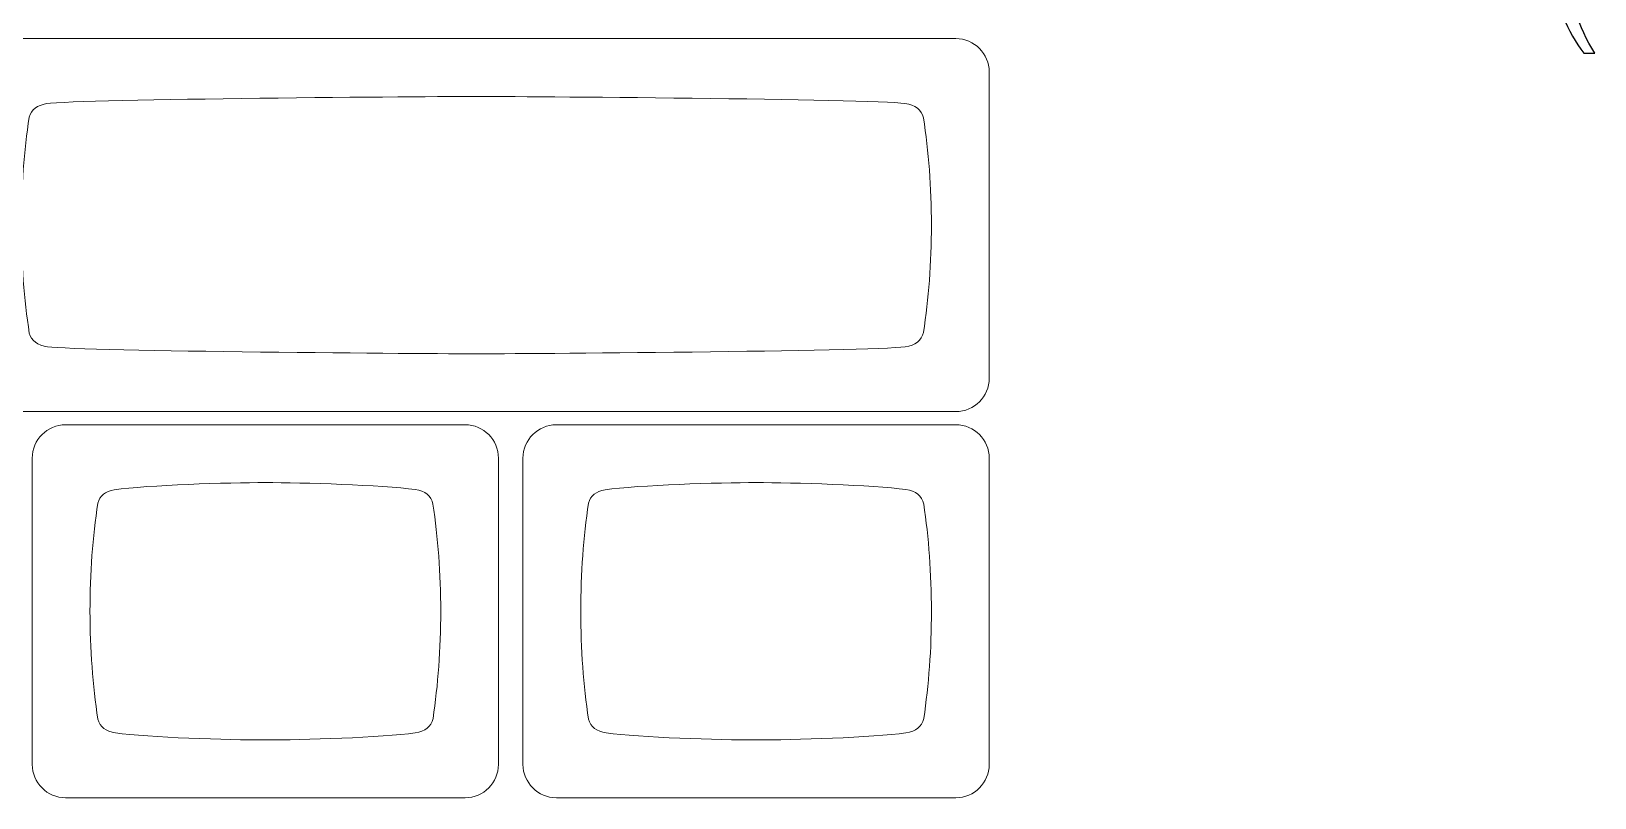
# Model space of a CAD drawing. Header units: millimetres. Extents: x -493 to 473, y -489 to 489.
# Drawn here: x -253.7 to -176.6, y -67.8 to -30 of the extents above; entities that cross this region are included whole.
import ezdxf

# ---------------------------------------------------------------- set-up
doc = ezdxf.new("R2010")
doc.units = ezdxf.units.MM
doc.header["$MEASUREMENT"] = 0
doc.layers.add('Layer 1', color=7, linetype='Continuous')

msp = doc.modelspace()

# ---------------------------------------------------------------- linework, layer by layer
at = {"layer": 'Layer 1', "color": 250}
msp.add_open_spline([(-177.15, -31.0594), (-177.5592, -30.5415), (-177.9064, -29.9362), (-178.19, -29.2419), (-178.19, -29.2419), (-178.4736, -28.5476), (-178.6147, -27.828), (-178.6147, -27.0843), (-178.6147, -27.0843), (-178.6147, -26.4282), (-178.5089, -25.8002), (-178.2972, -25.2005), (-178.2972, -25.2005), (-178.0489, -24.5034), (-177.6665, -23.8092), (-177.15, -23.1177), (-177.15, -23.1177), (-177.15, -23.1177), (-176.6166, -23.1177), (-176.6166, -23.1177), (-176.6166, -23.1177), (-176.9496, -23.6906), (-177.1712, -24.0998), (-177.2784, -24.3454), (-177.2784, -24.3454), (-177.4463, -24.725), (-177.579, -25.1215), (-177.6749, -25.5349), (-177.6749, -25.5349), (-177.7935, -26.05), (-177.8527, -26.5679), (-177.8527, -27.0886), (-177.8527, -27.0886), (-177.8527, -28.4136), (-177.4407, -29.7372), (-176.6166, -31.0594), (-176.6166, -31.0594), (-176.6166, -31.0594), (-177.15, -31.0594), (-177.15, -31.0594)], degree=3, knots=[0, 0, 0, 0, 0.0909091, 0.0909091, 0.0909091, 0.0909091, 0.1818182, 0.1818182, 0.1818182, 0.1818182, 0.2727273, 0.2727273, 0.2727273, 0.2727273, 0.3636364, 0.3636364, 0.3636364, 0.3636364, 0.4545455, 0.4545455, 0.4545455, 0.4545455, 0.5454545, 0.5454545, 0.5454545, 0.5454545, 0.6363636, 0.6363636, 0.6363636, 0.6363636, 0.7272727, 0.7272727, 0.7272727, 0.7272727, 0.8181818, 0.8181818, 0.8181818, 0.8181818, 1, 1, 1, 1], dxfattribs=at)
at = {"layer": 'Layer 1', "color": 250, "lineweight": 9}
for points, knots in [([(-255.4376, -48.7468), (-255.4376, -48.7468), (-208.1302, -48.7468), (-208.1302, -48.7468), (-208.1302, -48.7468), (-207.2248, -48.7468), (-206.4839, -48.006), (-206.4839, -47.1005), (-206.4839, -47.1005), (-206.4839, -47.1005), (-206.4839, -31.9931), (-206.4839, -31.9931), (-206.4839, -31.9931), (-206.4839, -31.0876), (-207.2248, -30.3468), (-208.1302, -30.3468), (-208.1302, -30.3468), (-208.1302, -30.3468), (-255.4376, -30.3468), (-255.4376, -30.3468), (-255.4376, -30.3468), (-256.343, -30.3468), (-257.0839, -31.0876), (-257.0839, -31.9931), (-257.0839, -31.9931), (-257.0839, -31.9931), (-257.0839, -47.1005), (-257.0839, -47.1005), (-257.0839, -47.1005), (-257.0839, -48.006), (-256.343, -48.7468), (-255.4376, -48.7468)], [0, 0, 0, 0, 0.1111111, 0.1111111, 0.1111111, 0.1111111, 0.2222222, 0.2222222, 0.2222222, 0.2222222, 0.3333333, 0.3333333, 0.3333333, 0.3333333, 0.4444444, 0.4444444, 0.4444444, 0.4444444, 0.5555556, 0.5555556, 0.5555556, 0.5555556, 0.6666667, 0.6666667, 0.6666667, 0.6666667, 0.7777778, 0.7777778, 0.7777778, 0.7777778, 1, 1, 1, 1]), ([(-231.7839, -33.1974), (-229.8836, -33.1978), (-212.3304, -33.3199), (-210.6404, -33.5455), (-210.6404, -33.5455), (-210.6404, -33.5455), (-210.6404, -33.5455), (-210.6404, -33.5455), (-210.6404, -33.5455), (-210.127, -33.6184), (-209.8213, -33.851), (-209.7291, -34.2557), (-209.7291, -34.2557), (-209.474, -35.9087), (-209.3344, -37.6903), (-209.334, -39.5479), (-209.334, -39.5479), (-209.3336, -41.4056), (-209.4722, -43.1873), (-209.7266, -44.8402), (-209.7266, -44.8402), (-209.8183, -45.2444), (-210.1235, -45.4768), (-210.6358, -45.5497), (-210.6358, -45.5497), (-212.3261, -45.7746), (-229.8911, -45.8976), (-231.7808, -45.8972), (-231.7808, -45.8972), (-233.6704, -45.8969), (-251.2397, -45.7736), (-252.9306, -45.5479), (-252.9306, -45.5479), (-252.9306, -45.5479), (-252.9305, -45.5474), (-252.9305, -45.5474), (-252.9305, -45.5474), (-253.4294, -45.4766), (-253.7323, -45.2549), (-253.8335, -44.871), (-253.8335, -44.871), (-254.0919, -43.2088), (-254.2334, -41.4167), (-254.2338, -39.5458), (-254.2338, -39.5458), (-254.2342, -37.6749), (-254.0935, -35.8796), (-253.8354, -34.2163), (-253.8354, -34.2163), (-253.7378, -33.8494), (-253.4551, -33.6315), (-252.9923, -33.5522), (-252.9923, -33.5522), (-251.2848, -33.3222), (-233.6842, -33.197), (-231.7839, -33.1974)], [0, 0, 0, 0, 0.0666667, 0.0666667, 0.0666667, 0.0666667, 0.1333333, 0.1333333, 0.1333333, 0.1333333, 0.2, 0.2, 0.2, 0.2, 0.2666667, 0.2666667, 0.2666667, 0.2666667, 0.3333333, 0.3333333, 0.3333333, 0.3333333, 0.4, 0.4, 0.4, 0.4, 0.4666667, 0.4666667, 0.4666667, 0.4666667, 0.5333333, 0.5333333, 0.5333333, 0.5333333, 0.6, 0.6, 0.6, 0.6, 0.6666667, 0.6666667, 0.6666667, 0.6666667, 0.7333333, 0.7333333, 0.7333333, 0.7333333, 0.8, 0.8, 0.8, 0.8, 0.8666667, 0.8666667, 0.8666667, 0.8666667, 1, 1, 1, 1]), ([(-252.0448, -67.7968), (-252.0448, -67.7968), (-232.3374, -67.7968), (-232.3374, -67.7968), (-232.3374, -67.7968), (-231.4319, -67.7968), (-230.6911, -67.056), (-230.6911, -66.1505), (-230.6911, -66.1505), (-230.6911, -66.1505), (-230.6911, -51.0431), (-230.6911, -51.0431), (-230.6911, -51.0431), (-230.6911, -50.1376), (-231.4319, -49.3968), (-232.3374, -49.3968), (-232.3374, -49.3968), (-232.3374, -49.3968), (-252.0448, -49.3968), (-252.0448, -49.3968), (-252.0448, -49.3968), (-252.9503, -49.3968), (-253.6911, -50.1376), (-253.6911, -51.0431), (-253.6911, -51.0431), (-253.6911, -51.0431), (-253.6911, -66.1505), (-253.6911, -66.1505), (-253.6911, -66.1505), (-253.6911, -67.056), (-252.9503, -67.7968), (-252.0448, -67.7968)], [0, 0, 0, 0, 0.1111111, 0.1111111, 0.1111111, 0.1111111, 0.2222222, 0.2222222, 0.2222222, 0.2222222, 0.3333333, 0.3333333, 0.3333333, 0.3333333, 0.4444444, 0.4444444, 0.4444444, 0.4444444, 0.5555556, 0.5555556, 0.5555556, 0.5555556, 0.6666667, 0.6666667, 0.6666667, 0.6666667, 0.7777778, 0.7777778, 0.7777778, 0.7777778, 1, 1, 1, 1]), ([(-227.8376, -67.7968), (-227.8376, -67.7968), (-208.1302, -67.7968), (-208.1302, -67.7968), (-208.1302, -67.7968), (-207.2247, -67.7968), (-206.4839, -67.056), (-206.4839, -66.1505), (-206.4839, -66.1505), (-206.4839, -66.1505), (-206.4839, -51.0431), (-206.4839, -51.0431), (-206.4839, -51.0431), (-206.4839, -50.1376), (-207.2247, -49.3968), (-208.1302, -49.3968), (-208.1302, -49.3968), (-208.1302, -49.3968), (-227.8376, -49.3968), (-227.8376, -49.3968), (-227.8376, -49.3968), (-228.7431, -49.3968), (-229.4839, -50.1376), (-229.4839, -51.0431), (-229.4839, -51.0431), (-229.4839, -51.0431), (-229.4839, -66.1505), (-229.4839, -66.1505), (-229.4839, -66.1505), (-229.4839, -67.056), (-228.7431, -67.7968), (-227.8376, -67.7968)], [0, 0, 0, 0, 0.1111111, 0.1111111, 0.1111111, 0.1111111, 0.2222222, 0.2222222, 0.2222222, 0.2222222, 0.3333333, 0.3333333, 0.3333333, 0.3333333, 0.4444444, 0.4444444, 0.4444444, 0.4444444, 0.5555556, 0.5555556, 0.5555556, 0.5555556, 0.6666667, 0.6666667, 0.6666667, 0.6666667, 0.7777778, 0.7777778, 0.7777778, 0.7777778, 1, 1, 1, 1]), ([(-242.1927, -52.2474), (-240.3554, -52.2478), (-236.4382, -52.3699), (-234.8043, -52.5955), (-234.8043, -52.5955), (-234.8043, -52.5955), (-234.8043, -52.5955), (-234.8043, -52.5955), (-234.8043, -52.5955), (-234.3079, -52.6684), (-234.0123, -52.901), (-233.9232, -53.3057), (-233.9232, -53.3057), (-233.6766, -54.9587), (-233.5416, -56.7402), (-233.5412, -58.5979), (-233.5412, -58.5979), (-233.5408, -60.4556), (-233.6749, -62.2373), (-233.9208, -63.8902), (-233.9208, -63.8902), (-234.0094, -64.2944), (-234.3045, -64.5268), (-234.7998, -64.5996), (-234.7998, -64.5996), (-236.434, -64.8246), (-240.3627, -64.9476), (-242.1896, -64.9472), (-242.1896, -64.9472), (-244.0166, -64.9469), (-247.9463, -64.8236), (-249.581, -64.5979), (-249.581, -64.5979), (-249.581, -64.5979), (-249.581, -64.5974), (-249.581, -64.5974), (-249.581, -64.5974), (-250.0633, -64.5266), (-250.3562, -64.3049), (-250.454, -63.921), (-250.454, -63.921), (-250.7038, -62.2588), (-250.8407, -60.4666), (-250.841, -58.5958), (-250.841, -58.5958), (-250.8414, -56.7249), (-250.7053, -54.9296), (-250.4559, -53.2663), (-250.4559, -53.2663), (-250.3615, -52.8994), (-250.0881, -52.6814), (-249.6407, -52.6022), (-249.6407, -52.6022), (-247.9899, -52.3722), (-244.0299, -52.247), (-242.1927, -52.2474)], [0, 0, 0, 0, 0.0666667, 0.0666667, 0.0666667, 0.0666667, 0.1333333, 0.1333333, 0.1333333, 0.1333333, 0.2, 0.2, 0.2, 0.2, 0.2666667, 0.2666667, 0.2666667, 0.2666667, 0.3333333, 0.3333333, 0.3333333, 0.3333333, 0.4, 0.4, 0.4, 0.4, 0.4666667, 0.4666667, 0.4666667, 0.4666667, 0.5333333, 0.5333333, 0.5333333, 0.5333333, 0.6, 0.6, 0.6, 0.6, 0.6666667, 0.6666667, 0.6666667, 0.6666667, 0.7333333, 0.7333333, 0.7333333, 0.7333333, 0.8, 0.8, 0.8, 0.8, 0.8666667, 0.8666667, 0.8666667, 0.8666667, 1, 1, 1, 1]), ([(-217.9855, -52.2474), (-216.1482, -52.2478), (-212.231, -52.3699), (-210.5971, -52.5955), (-210.5971, -52.5955), (-210.5971, -52.5955), (-210.5971, -52.5955), (-210.5971, -52.5955), (-210.5971, -52.5955), (-210.1007, -52.6684), (-209.8051, -52.901), (-209.716, -53.3057), (-209.716, -53.3057), (-209.4694, -54.9587), (-209.3344, -56.7402), (-209.334, -58.5979), (-209.334, -58.5979), (-209.3336, -60.4556), (-209.4677, -62.2373), (-209.7136, -63.8902), (-209.7136, -63.8902), (-209.8022, -64.2944), (-210.0973, -64.5268), (-210.5926, -64.5996), (-210.5926, -64.5996), (-212.2268, -64.8246), (-216.1555, -64.9476), (-217.9824, -64.9472), (-217.9824, -64.9472), (-219.8094, -64.9469), (-223.7391, -64.8236), (-225.3738, -64.5979), (-225.3738, -64.5979), (-225.3738, -64.5979), (-225.3738, -64.5974), (-225.3738, -64.5974), (-225.3738, -64.5974), (-225.8561, -64.5266), (-226.149, -64.3049), (-226.2468, -63.921), (-226.2468, -63.921), (-226.4966, -62.2588), (-226.6335, -60.4666), (-226.6338, -58.5958), (-226.6338, -58.5958), (-226.6342, -56.7249), (-226.4981, -54.9296), (-226.2487, -53.2663), (-226.2487, -53.2663), (-226.1543, -52.8994), (-225.8809, -52.6814), (-225.4335, -52.6022), (-225.4335, -52.6022), (-223.7827, -52.3722), (-219.8227, -52.247), (-217.9855, -52.2474)], [0, 0, 0, 0, 0.0666667, 0.0666667, 0.0666667, 0.0666667, 0.1333333, 0.1333333, 0.1333333, 0.1333333, 0.2, 0.2, 0.2, 0.2, 0.2666667, 0.2666667, 0.2666667, 0.2666667, 0.3333333, 0.3333333, 0.3333333, 0.3333333, 0.4, 0.4, 0.4, 0.4, 0.4666667, 0.4666667, 0.4666667, 0.4666667, 0.5333333, 0.5333333, 0.5333333, 0.5333333, 0.6, 0.6, 0.6, 0.6, 0.6666667, 0.6666667, 0.6666667, 0.6666667, 0.7333333, 0.7333333, 0.7333333, 0.7333333, 0.8, 0.8, 0.8, 0.8, 0.8666667, 0.8666667, 0.8666667, 0.8666667, 1, 1, 1, 1])]:
    msp.add_open_spline(points, degree=3, knots=knots, dxfattribs=at)

doc.saveas('drawing.dxf')
